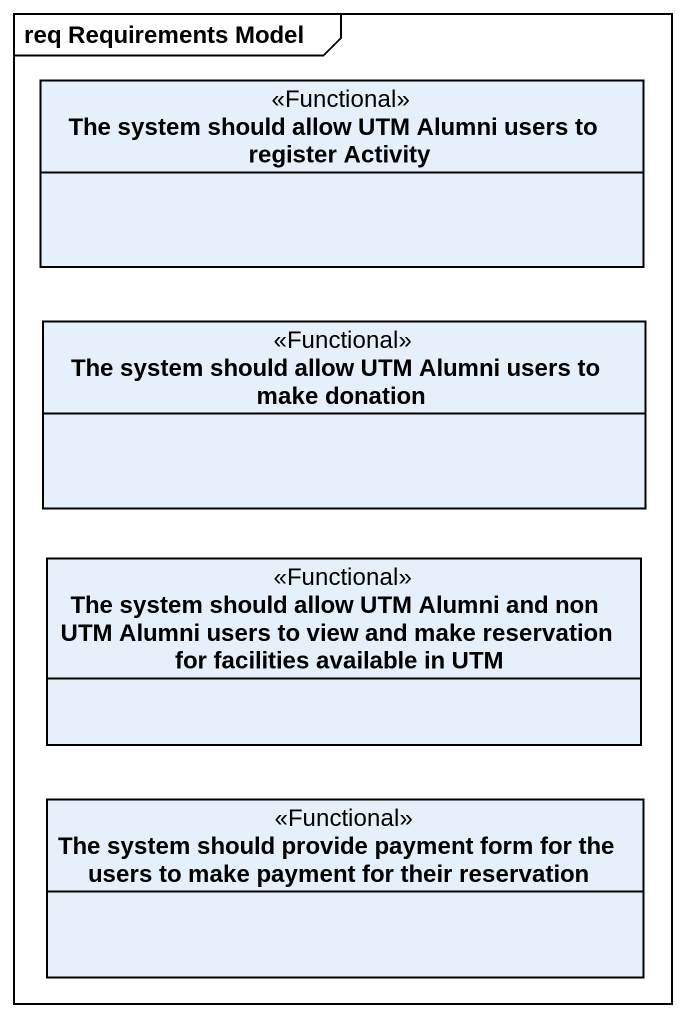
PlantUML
@startuml
mainframe req Requirements Model
hide circle
hide empty members
class "The system should allow UTM Alumni users to register Activity" as The_system_should_allow_UTM <<Functional>>
class "The system should allow UTM Alumni users to make donation" as The_system_should_allow_UTM_2 <<Functional>>
class "The system should allow UTM Alumni and non UTM Alumni users to view and make reservation for facilities available in UTM" as The_system_should_allow_UTM_3 <<Functional>>
class "The system should provide payment form for the users to make payment for their reservation" as The_system_should_provide <<Functional>>
@enduml
